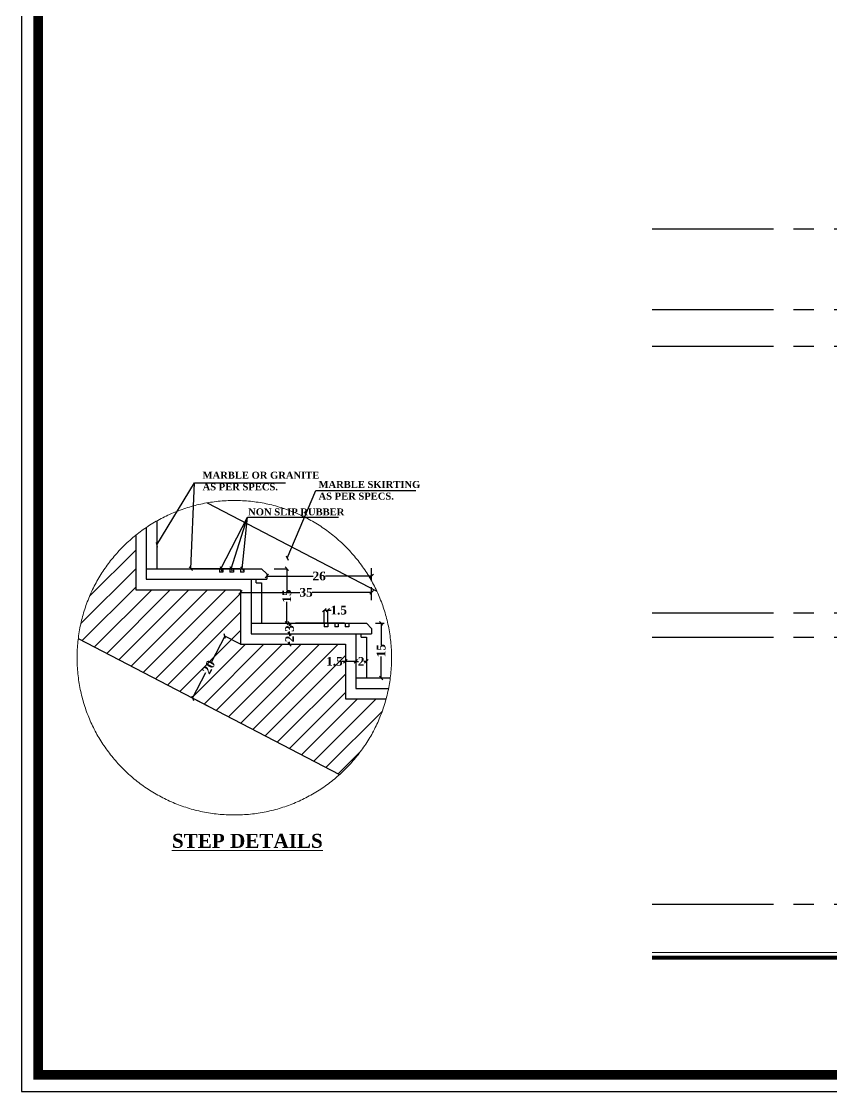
# Model space of a CAD drawing. Header units: centimetres. Extents: x 7997 to 116674, y 1017 to 13844.
# Drawn here: x 73579 to 74581, y 8084 to 9407 of the extents above; entities that cross this region are included whole.
import ezdxf

# ---------------------------------------------------------------- set-up
doc = ezdxf.new("R2010")
doc.units = ezdxf.units.CM
doc.header["$LTSCALE"] = 200
doc.header["$PDMODE"] = 2
doc.linetypes.add('CENTER2', pattern=[1.125, 0.75, -0.125, 0.125, -0.125])
doc.linetypes.add('DASHEDX2', pattern=[38.1, 25.4, -12.7])
for name, color, linetype in [('A-WALL-DOOR', 31, 'Continuous'), ('AXIS', 9, 'CENTER2'), ('COL', 1, 'Continuous'), ('DIM', 11, 'Continuous'), ('STEP', 7, 'Continuous'), ('WIN', 6, 'Continuous')]:
    doc.layers.add(name, color=color, linetype=linetype)
for name, color, linetype, lineweight in [('HA', 251, 'Continuous', 0), ('HAT', 8, 'Continuous', 9), ('Level 10', 7, 'Continuous', 0), ('TEXT', 6, 'Continuous', 18)]:
    doc.layers.add(name, color=color, linetype=linetype, lineweight=lineweight)
doc.styles.add('T3', font='timesbd.ttf')
doc.dimstyles.new('S1', dxfattribs={"dimtxt": 20, "dimasz": 10, "dimexe": 0.18, "dimexo": 0.0625, "dimgap": 0.09, "dimtad": 0, "dimdec": 0, "dimdsep": 46, "dimtxsty": 'T3', "dimblk1": 'OBLIQUE', "dimblk2": 'OBLIQUE', "dimsah": 1, "dimcen": 0.09, "dimclrd": 4, "dimclre": 4, "dimadec": 0, "dimazin": 0, "dimtfac": 1, "dimtdec": 0, "dimtofl": 0, "dimtmove": 0, "dimatfit": 3, "dimldrblk": 'OBLIQUE', "dimfxl": 0, "dimtolj": 1, "dimtzin": 0, "dimarcsym": 0})
doc.dimstyles.new('S20', dxfattribs={"dimtxt": 25, "dimasz": 10, "dimexe": 0.18, "dimexo": 0.0625, "dimgap": 0.09, "dimtad": 0, "dimdec": 0, "dimlfac": 0.2, "dimdsep": 46, "dimtxsty": 'T3', "dimblk1": 'OBLIQUE', "dimblk2": 'OBLIQUE', "dimsah": 1, "dimcen": 0.09, "dimclrd": 4, "dimclre": 4, "dimadec": 0, "dimazin": 0, "dimtfac": 1, "dimtdec": 0, "dimtofl": 0, "dimtmove": 0, "dimatfit": 3, "dimldrblk": 'OBLIQUE', "dimfxl": 0, "dimtolj": 1, "dimtzin": 0, "dimarcsym": 0})

# ---------------------------------------------------------------- blocks, each defined once
blk = doc.blocks.new('_OBLIQUE')
at = {"color": 0, "linetype": 'ByBlock'}
blk.add_line((-0.5, -0.5), (0.5, 0.5), dxfattribs=at)
blk = doc.blocks.new('*D435')
at = {"layer": 'Defpoints', "color": 0, "transparency": 16777216}
for p in [(542.9, 860.6), (842.9, 866.3), (842.9, 862.1)]:
    blk.add_point(p, dxfattribs=at)
at = {"layer": 'DIM', "color": 4, "lineweight": -2, "transparency": 16777216}
for p, q in [((542.9, 860.7), (542.9, 862.2)), ((542.9, 862.1), (675.3, 862.1)), ((842.9, 862.1), (710.5, 862.1)), ((842.9, 866.2), (842.9, 861.9))]:
    blk.add_line(p, q, dxfattribs=at)
at = {"layer": 'DIM', "color": 4, "lineweight": -2, "transparency": 16777216, "xscale": 10, "yscale": 10, "zscale": 10, "rotation": 180}
blk.add_blockref('_OBLIQUE', (542.9, 862.1), dxfattribs=at)
at = {"layer": 'DIM', "color": 4, "lineweight": -2, "transparency": 16777216, "xscale": 10, "yscale": 10, "zscale": 10}
blk.add_blockref('_OBLIQUE', (842.9, 862.1), dxfattribs=at)
at = {"layer": 'DIM', "color": 0, "transparency": 16777216, "insert": (692.9, 862.1), "char_height": 25, "attachment_point": 5, "style": 'T3'}
blk.add_mtext('\\A1;26', dxfattribs=at)
blk = doc.blocks.new('*D436')
at = {"layer": 'Defpoints', "color": 0, "transparency": 16777216}
for p in [(608.1, 726.9), (608.1, 696.9), (608.1, 696.9)]:
    blk.add_point(p, dxfattribs=at)
at = {"layer": 'DIM', "color": 4, "lineweight": -2, "transparency": 16777216}
for p, q in [((608.1, 726.9), (607.9, 726.9)), ((608.1, 726.9), (608.1, 719.8)), ((608.1, 696.9), (607.9, 696.9)), ((608.1, 696.9), (608.1, 703.9))]:
    blk.add_line(p, q, dxfattribs=at)
at = {"layer": 'DIM', "color": 4, "lineweight": -2, "transparency": 16777216, "xscale": 10, "yscale": 10, "zscale": 10}
for p, rotation in [((608.1, 726.9), 90), ((608.1, 696.9), 270)]:
    blk.add_blockref('_OBLIQUE', p, dxfattribs=dict(at, rotation=rotation))
at = {"layer": 'DIM', "color": 0, "transparency": 16777216, "insert": (608.1, 711.9), "char_height": 25, "attachment_point": 5, "rotation": 90, "style": 'T3'}
blk.add_mtext('\\A1;3', dxfattribs=at)
blk = doc.blocks.new('*D437')
at = {"layer": 'Defpoints', "color": 0, "transparency": 16777216}
for p in [(608.1, 696.9), (608.1, 666.9), (608.1, 666.9)]:
    blk.add_point(p, dxfattribs=at)
at = {"layer": 'DIM', "color": 4, "lineweight": -2, "transparency": 16777216}
for p, q in [((608.1, 696.9), (607.9, 696.9)), ((608.1, 696.9), (608.1, 689.8)), ((608.1, 666.9), (608.1, 673.9)), ((608.1, 666.9), (607.9, 666.9))]:
    blk.add_line(p, q, dxfattribs=at)
at = {"layer": 'DIM', "color": 4, "lineweight": -2, "transparency": 16777216, "xscale": 10, "yscale": 10, "zscale": 10}
for p, rotation in [((608.1, 696.9), 90), ((608.1, 666.9), 270)]:
    blk.add_blockref('_OBLIQUE', p, dxfattribs=dict(at, rotation=rotation))
at = {"layer": 'DIM', "color": 0, "transparency": 16777216, "insert": (608.1, 681.9), "char_height": 25, "attachment_point": 5, "rotation": 90, "style": 'T3'}
blk.add_mtext('\\A1;2', dxfattribs=at)
blk = doc.blocks.new('*D438')
at = {"layer": 'Defpoints', "color": 0, "transparency": 16777216}
for p in [(467.8, 812.5), (842.9, 819.6), (842.9, 815.4)]:
    blk.add_point(p, dxfattribs=at)
at = {"layer": 'DIM', "color": 4, "lineweight": -2, "transparency": 16777216}
for p, q in [((467.8, 812.6), (467.8, 815.6)), ((467.8, 815.4), (637.8, 815.4)), ((842.9, 815.4), (673, 815.4)), ((842.9, 819.6), (842.9, 815.2))]:
    blk.add_line(p, q, dxfattribs=at)
at = {"layer": 'DIM', "color": 4, "lineweight": -2, "transparency": 16777216, "xscale": 10, "yscale": 10, "zscale": 10, "rotation": 180}
blk.add_blockref('_OBLIQUE', (467.8, 815.4), dxfattribs=at)
at = {"layer": 'DIM', "color": 4, "lineweight": -2, "transparency": 16777216, "xscale": 10, "yscale": 10, "zscale": 10}
blk.add_blockref('_OBLIQUE', (842.9, 815.4), dxfattribs=at)
at = {"layer": 'DIM', "color": 0, "transparency": 16777216, "insert": (655.4, 815.4), "char_height": 25, "attachment_point": 5, "style": 'T3'}
blk.add_mtext('\\A1;35', dxfattribs=at)
blk = doc.blocks.new('*D439')
at = {"layer": 'Defpoints', "color": 0, "transparency": 16777216}
for p in [(717.4, 764.4), (707.4, 726.9), (717.4, 726.9)]:
    blk.add_point(p, dxfattribs=at)
at = {"layer": 'DIM', "color": 4, "lineweight": -2, "transparency": 16777216}
for p, q in [((707.4, 726.9), (707.4, 764.6)), ((707.4, 764.4), (717.4, 764.4)), ((717.4, 726.9), (717.4, 764.6)), ((717.4, 764.4), (727.4, 764.4))]:
    blk.add_line(p, q, dxfattribs=at)
at = {"layer": 'DIM', "color": 4, "lineweight": -2, "transparency": 16777216, "xscale": 10, "yscale": 10, "zscale": 10, "rotation": 180}
blk.add_blockref('_OBLIQUE', (707.4, 764.4), dxfattribs=at)
at = {"layer": 'DIM', "color": 4, "lineweight": -2, "transparency": 16777216, "xscale": 10, "yscale": 10, "zscale": 10}
blk.add_blockref('_OBLIQUE', (717.4, 764.4), dxfattribs=at)
at = {"layer": 'DIM', "color": 0, "transparency": 16777216, "insert": (748.7, 764.4), "char_height": 25, "attachment_point": 5, "style": 'T3'}
blk.add_mtext('\\A1;1.5', dxfattribs=at)
blk = doc.blocks.new('*D440')
at = {"layer": 'Defpoints', "color": 0, "transparency": 16777216}
for p in [(866.4, 726.9), (866.4, 570.6), (870.2, 570.6)]:
    blk.add_point(p, dxfattribs=at)
at = {"layer": 'DIM', "color": 4, "lineweight": -2, "transparency": 16777216}
for p, q in [((866.5, 726.9), (870.4, 726.9)), ((870.2, 726.9), (870.2, 665.4)), ((870.2, 570.6), (870.2, 632.1)), ((866.5, 570.6), (870.4, 570.6))]:
    blk.add_line(p, q, dxfattribs=at)
at = {"layer": 'DIM', "color": 4, "lineweight": -2, "transparency": 16777216, "xscale": 10, "yscale": 10, "zscale": 10}
for p, rotation in [((870.2, 726.9), 90), ((870.2, 570.6), 270)]:
    blk.add_blockref('_OBLIQUE', p, dxfattribs=dict(at, rotation=rotation))
at = {"layer": 'DIM', "color": 0, "transparency": 16777216, "insert": (870.2, 648.7), "char_height": 25, "attachment_point": 5, "rotation": 90, "style": 'T3'}
blk.add_mtext('\\A1;15', dxfattribs=at)
blk = doc.blocks.new('*D441')
at = {"layer": 'Defpoints', "color": 0, "transparency": 16777216}
for p in [(797.8, 628.7), (797.8, 617.9), (827.8, 628.7)]:
    blk.add_point(p, dxfattribs=at)
at = {"layer": 'DIM', "color": 4, "lineweight": -2, "transparency": 16777216}
for p, q in [((797.8, 628.7), (797.8, 617.7)), ((797.8, 617.9), (804.9, 617.9)), ((827.8, 617.9), (820.8, 617.9)), ((827.8, 628.7), (827.8, 617.7))]:
    blk.add_line(p, q, dxfattribs=at)
at = {"layer": 'DIM', "color": 4, "lineweight": -2, "transparency": 16777216, "xscale": 10, "yscale": 10, "zscale": 10, "rotation": 180}
blk.add_blockref('_OBLIQUE', (797.8, 617.9), dxfattribs=at)
at = {"layer": 'DIM', "color": 4, "lineweight": -2, "transparency": 16777216, "xscale": 10, "yscale": 10, "zscale": 10}
blk.add_blockref('_OBLIQUE', (827.8, 617.9), dxfattribs=at)
at = {"layer": 'DIM', "color": 0, "transparency": 16777216, "insert": (812.8, 617.9), "char_height": 25, "attachment_point": 5, "style": 'T3'}
blk.add_mtext('\\A1;2', dxfattribs=at)
blk = doc.blocks.new('*D442')
at = {"layer": 'Defpoints', "color": 0, "transparency": 16777216}
for p in [(767.8, 617.9), (767.8, 617.9), (797.8, 628.7)]:
    blk.add_point(p, dxfattribs=at)
at = {"layer": 'DIM', "color": 4, "lineweight": -2, "transparency": 16777216}
for p, q in [((767.8, 617.9), (757.8, 617.9)), ((767.8, 618), (767.8, 618.1)), ((797.8, 617.9), (767.8, 617.9)), ((797.8, 628.7), (797.8, 617.7))]:
    blk.add_line(p, q, dxfattribs=at)
at = {"layer": 'DIM', "color": 4, "lineweight": -2, "transparency": 16777216, "xscale": 10, "yscale": 10, "zscale": 10, "rotation": 180}
blk.add_blockref('_OBLIQUE', (767.8, 617.9), dxfattribs=at)
at = {"layer": 'DIM', "color": 4, "lineweight": -2, "transparency": 16777216, "xscale": 10, "yscale": 10, "zscale": 10}
blk.add_blockref('_OBLIQUE', (797.8, 617.9), dxfattribs=at)
at = {"layer": 'DIM', "color": 0, "transparency": 16777216, "insert": (736.5, 617.9), "char_height": 25, "attachment_point": 5, "style": 'T3'}
blk.add_mtext('\\A1;1.5', dxfattribs=at)
blk = doc.blocks.new('*D443')
at = {"layer": 'Defpoints', "color": 0, "transparency": 16777216}
for p in [(467.8, 666.9), (330.6, 512.8), (375.5, 489.5)]:
    blk.add_point(p, dxfattribs=at)
at = {"layer": 'DIM', "color": 4, "lineweight": -2, "transparency": 16777216}
for p, q in [((423, 690.2), (384.9, 617)), ((467.8, 666.9), (422.9, 690.3)), ((330.6, 512.8), (368.8, 586)), ((375.4, 489.5), (330.5, 512.9))]:
    blk.add_line(p, q, dxfattribs=at)
at = {"layer": 'DIM', "color": 4, "lineweight": -2, "transparency": 16777216, "xscale": 10, "yscale": 10, "zscale": 10}
for p, rotation in [((423, 690.2), 62.48799737617318), ((330.6, 512.8), 242.4879973761732)]:
    blk.add_blockref('_OBLIQUE', p, dxfattribs=dict(at, rotation=rotation))
at = {"layer": 'DIM', "color": 0, "transparency": 16777216, "insert": (376.8, 601.5), "char_height": 25, "attachment_point": 5, "rotation": 62.488, "style": 'T3'}
blk.add_mtext('\\A1;20', dxfattribs=at)
blk = doc.blocks.new('*D444')
at = {"layer": 'Defpoints', "color": 0, "transparency": 16777216}
for p in [(564.2, 883.1), (596.4, 726.9), (600.2, 726.9)]:
    blk.add_point(p, dxfattribs=at)
at = {"layer": 'DIM', "color": 4, "lineweight": -2, "transparency": 16777216}
for p, q in [((564.2, 883.1), (600.4, 883.1)), ((600.2, 883.1), (600.2, 821.7)), ((600.2, 726.9), (600.2, 788.3)), ((596.5, 726.9), (600.4, 726.9))]:
    blk.add_line(p, q, dxfattribs=at)
at = {"layer": 'DIM', "color": 4, "lineweight": -2, "transparency": 16777216, "xscale": 10, "yscale": 10, "zscale": 10}
for p, rotation in [((600.2, 883.1), 90), ((600.2, 726.9), 270)]:
    blk.add_blockref('_OBLIQUE', p, dxfattribs=dict(at, rotation=rotation))
at = {"layer": 'DIM', "color": 0, "transparency": 16777216, "insert": (600.2, 805), "char_height": 25, "attachment_point": 5, "rotation": 90, "style": 'T3'}
blk.add_mtext('\\A1;15', dxfattribs=at)
blk = doc.blocks.new('08-TITLE SHEET-selattin', base_point=(45714.8, -203081.4))
at = {"color": 0}
blk.add_lwpolyline([(51244.8, -203081.4), (45714.8, -203081.4), (45714.8, -206921.4), (51244.8, -206921.4)], close=True, dxfattribs=at)
at = {"color": 0, "linetype": 'ByBlock', "const_width": 17}
blk.add_lwpolyline([(45744.3, -206891.9), (51215.3, -206891.9), (51215.3, -203110.8), (45744.3, -203110.8)], close=True, dxfattribs=at)
at = {"layer": 'HA', "ltscale": 1.2}
blk.add_lwpolyline([(45714.8, -203081.4), (51244.8, -203081.4), (51244.8, -206921.4), (45714.8, -206921.4)], close=True, dxfattribs=at)
blk = doc.blocks.new('A$C04B36EFD')
at = {"layer": 'HAT'}
h = blk.add_hatch(dxfattribs=at)
h.set_pattern_fill('ANSI31', color=256, scale=300, style=0)
h.set_pattern_definition([(45, (-51873.273, -12507.457), (-26.516504, 26.516504), [])])
h.paths.add_polyline_path([(751, 293.8, 0.144311), (884.4, 510.6), (767.8, 510.6), (767.8, 666.9), (467.8, 666.9), (467.8, 823.1), (167.8, 823.1), (167.8, 979, 0.195122), (3.4, 683.3)])
h.paths.add_polyline_path([(706.6, 591.4), (765.4, 591.4), (765.4, 644.9), (706.6, 644.9)], flags=24)
h.paths.add_polyline_path([(389, 567.5), (411.9, 611.4), (364.4, 636.1), (341.6, 592.2)], flags=24)
at = {"layer": 'A-WALL-DOOR', "color": 0}
for p, q in [((465.5, 883.1), (325.5, 883.1)), ((765.5, 726.9), (625.5, 726.9))]:
    blk.add_line(p, q, dxfattribs=at)
at = {"layer": 'COL'}
blk.add_line((3.4, 683.3), (751, 293.8), dxfattribs=at)
blk.add_lwpolyline([(167.8, 979), (167.8, 823.1), (467.8, 823.1), (467.8, 666.9), (767.8, 666.9), (767.8, 510.6), (884.4, 510.6)], dxfattribs=at)
at = {"layer": 'DIM'}
for p, q in [((842.9, 848), (842.9, 884.6)), ((842.9, 793.3), (842.9, 829.9)), ((853.7, 726.9), (879.1, 726.9))]:
    blk.add_line(p, q, dxfattribs=at)
at = {"layer": 'HAT', "linetype": 'DASHEDX2'}
blk.add_circle((450, 628.4), 450, dxfattribs=at)
at = {"layer": 'STEP'}
for p, q in [((372.5, 1071.7), (857.7, 819)), ((227.8, 1019.8), (227.8, 883.1)), ((197.8, 1001.1), (197.8, 853.1)), ((197.8, 883.1), (527.9, 883.1)), ((407.4, 883.1), (407.4, 873.1)), ((417.4, 873.1), (407.4, 873.1)), ((417.4, 883.1), (417.4, 873.1)), ((437.4, 883.1), (437.4, 873.1)), ((447.4, 873.1), (437.4, 873.1)), ((447.4, 883.1), (447.4, 873.1)), ((467.4, 883.1), (467.4, 873.1)), ((477.4, 873.1), (467.4, 873.1)), ((477.4, 883.1), (477.4, 873.1)), ((542.9, 868.1), (527.9, 883.1)), ((542.9, 868.1), (542.9, 853.1)), ((197.8, 853.1), (542.9, 853.1)), ((497.8, 853.1), (497.8, 696.9)), ((512.8, 843.1), (512.8, 853.1)), ((512.8, 843.1), (527.8, 843.1)), ((527.8, 843.1), (527.8, 726.9)), ((497.8, 726.9), (827.8, 726.9)), ((497.8, 726.9), (827.9, 726.9)), ((707.4, 726.9), (707.4, 716.9)), ((717.4, 716.9), (707.4, 716.9)), ((717.4, 726.9), (717.4, 716.9)), ((737.4, 726.9), (737.4, 716.9)), ((747.4, 716.9), (737.4, 716.9)), ((747.4, 726.9), (747.4, 716.9)), ((767.4, 726.9), (767.4, 716.9)), ((777.4, 716.9), (767.4, 716.9)), ((777.4, 726.9), (777.4, 716.9)), ((842.9, 711.9), (827.9, 726.9)), ((842.9, 711.9), (842.9, 696.9)), ((497.8, 696.9), (827.8, 696.9)), ((497.8, 696.9), (842.9, 696.9)), ((797.8, 696.9), (797.8, 540.6)), ((812.8, 686.9), (812.8, 696.9)), ((812.8, 686.9), (827.8, 686.9)), ((827.8, 686.9), (827.8, 570.6)), ((827.8, 686.9), (827.8, 570.6)), ((797.8, 570.6), (896.3, 570.6)), ((797.8, 540.6), (891.4, 540.6))]:
    blk.add_line(p, q, dxfattribs=at)
at = {"layer": 'HAT', "style": 'T3'}
blk.add_text('%%uSTEP DETAILS', height=40, dxfattribs=at).set_placement((271.5, 84.3))
at = {"layer": 'TEXT', "linetype": 'Continuous', "char_height": 20, "attachment_point": 7, "style": 'T3'}
for s, insert, width in [('MARBLE OR GRANITE\\PAS PER SPECS.  \\P    ', (359.2, 1073.7), 639.81), ('MARBLE SKIRTING\\PAS PER SPECS.  \\P    ', (691, 1047.1), 639.81), ('NON SLIP RUBBER\\P    ', (489.6, 1002.1), 874.031)]:
    blk.add_mtext(s, dxfattribs=dict(at, insert=insert, width=width))
at = {"layer": 'DIM'}
for base, p1, p2, text, picture, middle in [((842.9, 862.1), (542.9, 860.6), (842.9, 866.3), '26', '*D435', (692.9, 862.1)), ((842.9, 815.4), (467.8, 812.5), (842.9, 819.6), '35', '*D438', (655.4, 815.4)), ((717.4, 764.4), (707.4, 726.9), (717.4, 726.9), '1.5', '*D439', (748.7, 764.4)), ((767.8, 617.9), (797.8, 628.7), (767.8, 617.9), '1.5', '*D442', (736.5, 617.9)), ((797.8, 617.9), (827.8, 628.7), (797.8, 628.7), '2', '*D441', (812.8, 617.9))]:
    dim = blk.add_linear_dim(base=base, p1=p1, p2=p2, text=text, dimstyle='S20', dxfattribs=at)
    dim.commit()
    dim.dimension.update_dxf_attribs({"geometry": picture, "text_midpoint": middle})
for base, p1, p2, text, picture, middle in [((600.2, 726.9), (564.2, 883.1), (596.4, 726.9), '15', '*D444', (600.2, 805)), ((608.1, 696.9), (608.1, 726.9), (608.1, 696.9), '3', '*D436', (608.1, 711.9)), ((870.2, 570.6), (866.4, 726.9), (866.4, 570.6), '15', '*D440', (870.2, 648.7)), ((608.1, 666.9), (608.1, 696.9), (608.1, 666.9), '2', '*D437', (608.1, 681.9))]:
    dim = blk.add_linear_dim(base=base, p1=p1, p2=p2, angle=90, text=text, dimstyle='S20', dxfattribs=at)
    dim.commit()
    dim.dimension.update_dxf_attribs({"geometry": picture, "text_midpoint": middle})
dim = blk.add_aligned_dim(p1=(467.8, 666.9), p2=(375.5, 489.5), distance=-50.5, text='20', dimstyle='S20', dxfattribs=at)
dim.commit()
dim.dimension.update_dxf_attribs({"geometry": '*D443', "text_midpoint": (376.8, 601.5)})
at = {"layer": 'WIN'}
for points in [[(227.8, 951.4), (336.3, 1128.9), (596.3, 1128.9)], [(601, 913.8), (683.4, 1107), (969, 1107)]]:
    blk.add_leader(points, dimstyle='S1', dxfattribs=at)
for points in [[(325.5, 883.1), (336.3, 1128.9), (596.3, 1128.9)], [(411.7, 883.1), (487.8, 1030.5), (687.4, 1030.5)], [(440.6, 883.1), (487.8, 1030.5), (716.3, 1030.5)], [(472.1, 883.1), (487.8, 1030.5), (747.7, 1030.5)]]:
    blk.add_leader(points, dimstyle='S1', override={"dimtxsty": 'T3'}, dxfattribs=at)

msp = doc.modelspace()

# ---------------------------------------------------------------- linework, layer by layer
at = {"linetype": 'Continuous'}
msp.add_lwpolyline([(73578.9978, 8084.0841), (77449.9978, 8084.0841), (77449.9978, 10772.0841), (73578.9978, 10772.0841)], close=True, dxfattribs=at)
at = {"layer": 'AXIS'}
for p, q in [((74358.7862, 9150.8886), (76197.8646, 9150.8886)), ((74358.7862, 9050.8886), (76197.8646, 9050.8886)), ((74358.7862, 9005.8886), (76197.8646, 9005.8886)), ((74358.7862, 8675.8886), (76197.8646, 8675.8886)), ((74358.7862, 8645.8886), (76197.8646, 8645.8886)), ((74358.7862, 8315.8886), (76197.8646, 8315.8886))]:
    msp.add_line(p, q, dxfattribs=at)
at = {"layer": 'Level 10'}
msp.add_line((74358.7862, 8255.8886), (74622.9799, 8255.8886), dxfattribs=at)
at = {"layer": 'Level 10', "const_width": 5}
msp.add_lwpolyline([(74622.9799, 8249.659), (74358.7862, 8249.659)], dxfattribs=at)

# ---------------------------------------------------------------- block references
at = {"layer": 'DIM', "color": 0, "linetype": 'Continuous', "xscale": 0.7000000000000026, "yscale": 0.7000000000000026, "zscale": 0.7000000000000026}
msp.add_blockref('08-TITLE SHEET-selattin', (73578.9978, 10772.0841), dxfattribs=at)
at = {"layer": 'DIM', "xscale": 0.4319999999999999, "yscale": 0.4319999999999999, "zscale": 0.4319999999999999}
msp.add_blockref('A$C04B36EFD', (73647.8697, 8349.0181), dxfattribs=at)

doc.saveas('drawing.dxf')
